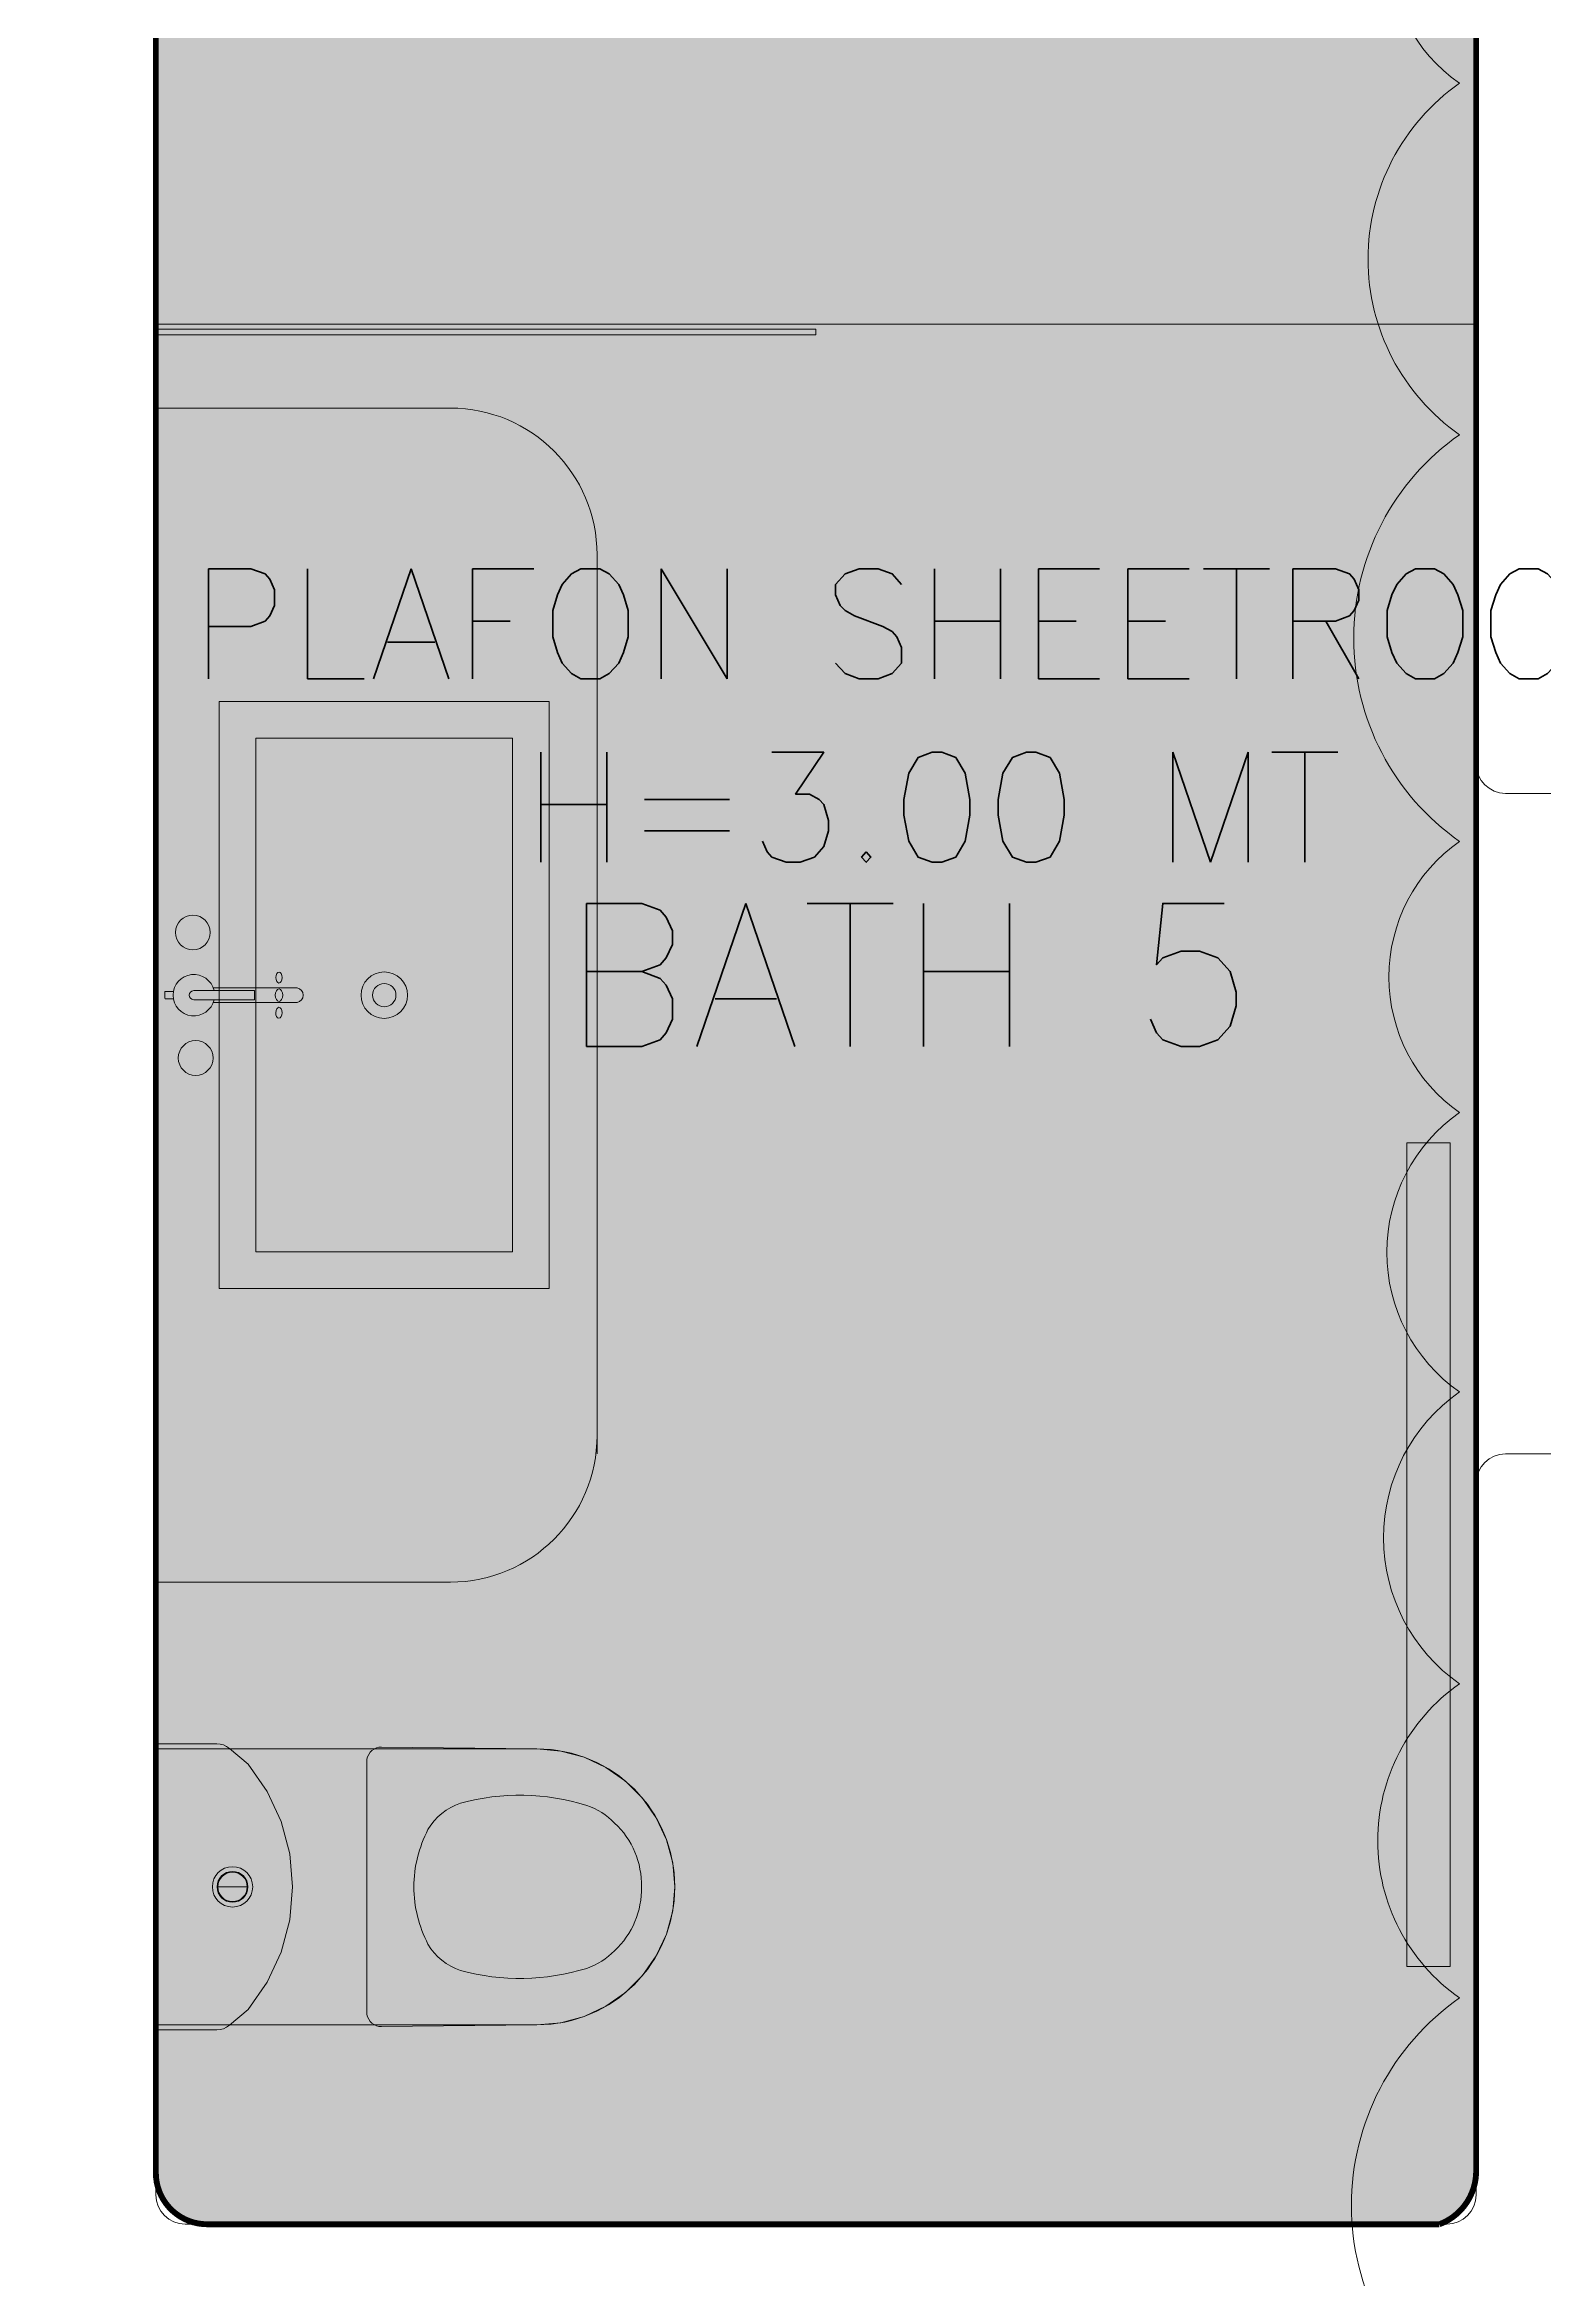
# Model space of a CAD drawing. Header units: metres. Extents: x 8 to 2416, y -346 to 476.
# Drawn here: x 133.965 to 136.01, y -96.855 to -93.81 of the extents above; entities that cross this region are included whole.
import ezdxf

# ---------------------------------------------------------------- set-up
doc = ezdxf.new("R2010")
doc.units = ezdxf.units.M
doc.linetypes.add('0', pattern=[0])
doc.layers.get('0').update_dxf_attribs({"color": 250, "linetype": '0', "lineweight": 20})
doc.layers.add('1', color=1, linetype='Continuous')
for name, color, linetype, lineweight in [('A-DOOR', 35, 'Continuous', 5), ('A-WALL', 250, 'Continuous', 20), ('baños', 140, 'Continuous', 0), ('PLAFON', 253, 'Continuous', 5), ('PLAFON-MADERA', 33, 'Continuous', 5), ('textos', 7, 'Continuous', 0)]:
    doc.layers.add(name, color=color, linetype=linetype, lineweight=lineweight)
doc.styles.get("Standard").update_dxf_attribs({"font": 'arial.ttf', "height": 0.1875})

# ---------------------------------------------------------------- blocks, each defined once
blk = doc.blocks.new('Caroma_ToiletSuites')
at = {"layer": 'baños'}
for p, q in [((-32.6, 705.1), (-64.3, 696.7)), ((0, 708), (-32.6, 705.1)), ((32.6, 705.1), (0, 708)), ((64.3, 696.7), (32.6, 705.1)), ((-94, 682.8), (-120.8, 664)), ((-64.3, 696.7), (-94, 682.8)), ((94, 682.8), (64.3, 696.7)), ((120.8, 664), (94, 682.8)), ((-144, 640.8), (-162.8, 614)), ((-120.8, 664), (-144, 640.8)), ((144, 640.8), (120.8, 664)), ((162.8, 614), (144, 640.8)), ((-162.8, 614), (-176.7, 584.3)), ((176.7, 584.3), (162.8, 614)), ((-176.7, 584.3), (-185.1, 552.6)), ((185.1, 552.6), (176.7, 584.3)), ((-185.1, 552.6), (-188, 520)), ((188, 520), (185.1, 552.6)), ((-188, 520), (-190.5, 308)), ((-188, 0), (-188, 520)), ((188, 520), (188, 0)), ((190.5, 308), (188, 520)), ((-190.5, 308), (-190.2, 304.5)), ((-190.2, 304.5), (-189.3, 301.2)), ((189.3, 301.2), (190.2, 304.5)), ((190.2, 304.5), (190.5, 308)), ((-189.3, 301.2), (-187.8, 298)), ((-187.8, 298), (-185.8, 295.1)), ((-185.8, 295.1), (-183.4, 292.7)), ((-183.4, 292.7), (-180.5, 290.7)), ((-180.5, 290.7), (-177.3, 289.2)), ((-177.3, 289.2), (-174, 288.3)), ((-174, 288.3), (-170.5, 288)), ((-170.5, 288), (170.5, 288)), ((170.5, 288), (174, 288.3)), ((174, 288.3), (177.3, 289.2)), ((177.3, 289.2), (180.5, 290.7)), ((180.5, 290.7), (183.4, 292.7)), ((183.4, 292.7), (185.8, 295.1)), ((185.8, 295.1), (187.8, 298)), ((187.8, 298), (189.3, 301.2)), ((-45.1, 183.1), (-88.9, 171.3)), ((0, 187), (-45.1, 183.1)), ((45.1, 183.1), (0, 187)), ((88.9, 171.3), (45.1, 183.1)), ((-88.9, 171.3), (-130, 152.2)), ((130, 152.2), (88.9, 171.3)), ((-167.1, 126.2), (-188.7, 100.9)), ((-130, 152.2), (-167.1, 126.2)), ((0, 85), (0, 125)), ((167.1, 126.2), (130, 152.2)), ((188.7, 100.9), (167.1, 126.2)), ((-193.4, 92.7), (-194.6, 88.2)), ((-191.4, 97), (-193.4, 92.7)), ((-188.7, 100.9), (-191.4, 97)), ((191.4, 97), (188.7, 100.9)), ((193.4, 92.7), (191.4, 97)), ((194.6, 88.2), (193.4, 92.7)), ((-194.6, 88.2), (-195, 83.5)), ((-195, 83.5), (-195, 0)), ((195, 83.5), (194.6, 88.2)), ((195, 0), (195, 83.5)), ((-195, 0), (195, 0)), ((188, 0), (-188, 0))]:
    blk.add_line(p, q, dxfattribs=at)
for centre, radius, start, end in [((0, 520), 188, 0, 180), ((-2.7, 547.4), 115.2, 88.6565, 137.0404), ((2.7, 547.4), 115.2, 42.9609, 91.3415), ((-18.8, 556.1), 97.6, 134.3372, 160.9897), ((18.8, 556.1), 97.6, 19.01, 45.6643), ((183, 496.7), 307.9, 162.7713, 195.2143), ((-183, 496.7), 307.9, 344.7852, 17.2286), ((-36.1, 442.4), 82.4, 198.763, 239.3582), ((36.1, 442.4), 82.4, 300.6412, 341.2351), ((2.9, 529.9), 177.9, 242.916, 269.0659), ((-2.9, 529.9), 177.9, 270.9339, 297.0836), ((0, 105), 27.5, 0, 180), ((0, 105), 21, 0, 180), ((0, 105), 20, 0, 180), ((0, 105), 27.5, 180, 0), ((0, 105), 21, 180, 0), ((0, 105), 20, 180, 0)]:
    blk.add_arc(centre, radius, start, end, dxfattribs=at)
blk = doc.blocks.new('A$C8d867532')
at = {"layer": 'baños', "linetype": 'Continuous'}
blk.add_line((0.0395, 0.4062, 0), (0.1223, 0.4062, 0.0004), dxfattribs=at)
at = {"layer": 'baños'}
for points in [[(0.0743, 0.8), (0.5243, 0.8), (0.5243, 0), (0.0743, 0)], [(0.1243, 0.75), (0.4743, 0.75), (0.4743, 0.05), (0.1243, 0.05)]]:
    blk.add_lwpolyline(points, close=True, dxfattribs=at)
at = {"layer": 'baños', "linetype": 'Continuous'}
blk.add_lwpolyline([(0.0672, 0.3939, -9.082434), (0.0672, 0.4062)], format="xyb", dxfattribs=at)
for points, elevation in [([(0.0114, 0.405), (0.0005, 0.405), (0, 0.4043), (0, 0.3957)], 0), ([(0.1223, 0.4062), (0.1223, 0.3939)], 0.0004), ([(0, 0.3957), (0.0005, 0.395), (0.0114, 0.395)], 0)]:
    blk.add_lwpolyline(points, dxfattribs=dict(at, elevation=elevation))
at = {"layer": 'baños', "linetype": 'Continuous', "elevation": 0}
for points in [[(0.0333, 0.4, -0.385153), (0.0395, 0.4062), (0.0395, 0.4062)], [(0.0333, 0.4, 0.385153), (0.0395, 0.3939), (0.0395, 0.3939)], [(0.0661, 0.4101), (0.1804, 0.4101, -0.363105), (0.1887, 0.4, -0.363105), (0.1804, 0.39), (0.0661, 0.39)]]:
    blk.add_lwpolyline(points, format="xyb", dxfattribs=at)
at = {"layer": 'baños', "linetype": 'Continuous', "extrusion": (1.31781e-06, -1, -8.43443e-26), "elevation": -0.3939}
blk.add_lwpolyline([(0.1223, 0.0004), (0.0395, 0)], close=True, dxfattribs=at)
at = {"layer": 'baños', "linetype": 'Continuous'}
for centre, radius in [((0.0422, 0.4857), 0.0237), ((0.2993, 0.4), 0.0317), ((0.2993, 0.4), 0.0159), ((0.0384, 0.3146), 0.0237)]:
    blk.add_circle(centre, radius, dxfattribs=at)
at = {"layer": 'baños', "linetype": 'Continuous', "extrusion": (3.61622e-27, 8.43443e-26, -1)}
for centre, major_axis, ratio in [((0.1557, 0.424), (0.00005, -0.0075), 0.581577), ((0.1558, 0.4), (0, -0.0085), 0.599546), ((0.1558, 0.376), (0.00005, -0.0075), 0.581577)]:
    blk.add_ellipse(centre, major_axis=major_axis, ratio=ratio, dxfattribs=at)
at = {"layer": 'baños', "linetype": 'Continuous', "flags": 8}
for tag, p in [('TRADENAME', (0.1887, 0.4, 0)), ('MODELNUMBER', (0.1887, 0.4, 0)), ('MATERIAL', (0.1888, 0.4, 0)), ('PRODUCT', (0.1888, 0.4, 0))]:
    blk.add_attdef(tag, p, '', height=0.0000254, rotation=270.0001, dxfattribs=at)
at = {"layer": 'baños', "linetype": 'Continuous'}
for tag, p in [('MATERIAL', (0.299, 0.3999)), ('PRODUCT', (0.299, 0.3999)), ('TRADENAME', (0.2991, 0.3999)), ('MODELNUMBER', (0.2991, 0.3999))]:
    blk.add_attdef(tag, p, '', height=0.0000254, rotation=90.0001, dxfattribs=at)
blk = doc.blocks.new('PL BASE 1N NASAS 09')
at = {"layer": 'A-DOOR'}
blk.add_lwpolyline([(-105.9753, -37.5261), (-105.9165, -37.5261), (-105.9165, -38.6483), (-105.9753, -38.6483)], close=True, dxfattribs=at)
at = {"layer": 'A-WALL'}
for p, q in [((-107.6811, -35.4897), (-107.6811, -38.9597)), ((-105.881, -35.4906), (-105.881, -37.0097)), ((-105.841, -37.0497), (-105.731, -37.0497)), ((-105.841, -37.9497), (-105.731, -37.9497)), ((-105.881, -37.9897), (-105.881, -38.9597)), ((-107.6411, -38.9997), (-105.921, -38.9997))]:
    blk.add_line(p, q, dxfattribs=at)
for centre, start, end in [((-105.841, -37.0097), 180, 270), ((-105.841, -37.9897), 90, 180), ((-107.6411, -38.9597), 180, 270), ((-105.921, -38.9597), 270, 360)]:
    blk.add_arc(centre, 0.04, start, end, dxfattribs=at)
at = {"layer": 'baños'}
for p, q in [((-105.8815, -36.4102), (-107.6811, -36.4102)), ((-107.2795, -36.5247), (-107.6795, -36.5247)), ((-107.0795, -37.9497), (-107.0795, -36.7247)), ((-107.2795, -38.1247), (-107.6795, -38.1247))]:
    blk.add_line(p, q, dxfattribs=at)
blk.add_lwpolyline([(-107.6811, -36.4247), (-106.7811, -36.4247), (-106.7811, -36.417), (-107.6811, -36.417)], close=True, dxfattribs=at)
for centre, start, end in [((-107.2795, -36.7247), 0, 90), ((-107.2795, -37.9247), 270, 0)]:
    blk.add_arc(centre, 0.2, start, end, dxfattribs=at)
at = {"layer": '1'}
ref = blk.add_blockref('A$C8d867532', (-107.6689, -36.9247), dxfattribs=dict(at, xscale=-1, rotation=180))
ref.add_attrib('MATERIAL', 'VITREOUS CHINA', (-107.37, -37.3246), dxfattribs={"layer": 'baños', "linetype": 'Continuous', "height": 0.0000254, "rotation": 269.9999})
ref.add_attrib('PRODUCT', 'BATHROOM SINK', (-107.3699, -37.3246), dxfattribs={"layer": 'baños', "linetype": 'Continuous', "height": 0.0000254, "rotation": 269.9999})
ref.add_attrib('TRADENAME', 'VOX', (-107.3699, -37.3246), dxfattribs={"layer": 'baños', "linetype": 'Continuous', "height": 0.0000254, "rotation": 269.9999})
ref.add_attrib('MODELNUMBER', 'K-5373', (-107.3698, -37.3246), dxfattribs={"layer": 'baños', "linetype": 'Continuous', "height": 0.0000254, "rotation": 269.9999})
ref.add_attrib('MATERIAL', 'BRASS', (-107.4801, -37.3248, 0), dxfattribs={"layer": 'baños', "linetype": 'Continuous', "height": 0.0000254, "rotation": 89.9999})
ref.add_attrib('PRODUCT', 'FAUCETS', (-107.4802, -37.3248, 0), dxfattribs={"layer": 'baños', "linetype": 'Continuous', "height": 0.0000254, "rotation": 89.9999})
ref.add_attrib('TRADENAME', 'PURIST', (-107.4802, -37.3248, 0), dxfattribs={"layer": 'baños', "linetype": 'Continuous', "height": 0.0000254, "rotation": 89.9999})
ref.add_attrib('MODELNUMBER', 'K-14404-4A', (-107.4802, -37.3248, 0), dxfattribs={"layer": 'baños', "linetype": 'Continuous', "height": 0.0000254, "rotation": 89.9999})
at = {"layer": 'baños', "xscale": -0.000999999934791, "yscale": 0.000999999934791, "rotation": 270}
blk.add_blockref('Caroma_ToiletSuites', (-107.6815, -38.5399), dxfattribs=at)
at = {"layer": 'textos', "insert": (-107.261, -37.3948), "char_height": 0.195, "width": 3.404877, "attachment_point": 7}
blk.add_mtext('{\\Fromans|c0; BATH 5}', dxfattribs=at)
blk = doc.blocks.new('PL MUEBLES 1N NASAS 09')
at = {"layer": 'baños'}
blk.add_blockref('PL BASE 1N NASAS 09', (162.2615, 88.2033), dxfattribs=at)

msp = doc.modelspace()

# ---------------------------------------------------------------- hatches: boundary and pattern name
at = {"layer": 'PLAFON', "transparency": 33554477}
h = msp.add_hatch(color=256, dxfattribs=at)
h.dxf.hatch_style = 1
edge = h.paths.add_edge_path()
edge.add_line((131.78707, -98.83004), (133.86704, -98.83004))
edge.add_arc((133.83983, -98.75773), 0.07726, 290.61818, 358.28232)
edge.add_line((133.91707, -98.76004), (133.91707, -97.00004))
edge.add_arc((133.8388, -97.00879), 0.07876, 6.37504, 89.03165)
edge.add_line((133.84013, -96.93004), (131.78707, -96.93004))
edge.add_arc((131.78707, -97.00004), 0.07, 90, 180)
edge.add_line((131.71707, -97.00004), (131.71707, -98.76004))
edge.add_arc((131.78707, -98.76004), 0.07, 180, 270)
edge = h.paths.add_edge_path(flags=17)
edge.add_arc((131.78707, -97.00004), 0.07, 90, 180, ccw=False)
edge.add_arc((131.78707, -97.00004), 0.07, 90, 180)
edge = h.paths.add_edge_path(flags=17)
edge.add_arc((131.78707, -98.76004), 0.07, 180, 270)
edge.add_arc((131.78707, -98.76004), 0.07, 180, 270)
edge = h.paths.add_edge_path(flags=17)
edge.add_line((133.84013, -96.93004), (131.78707, -96.93004))
edge.add_line((133.84013, -96.93004), (131.78707, -96.93004))
edge = h.paths.add_edge_path(flags=17)
edge.add_arc((133.8388, -97.00879), 0.07876, 6.37504, 89.03165)
edge.add_arc((133.8388, -97.00879), 0.07876, 6.37504, 89.03165)
edge = h.paths.add_edge_path(flags=17)
edge.add_line((133.91707, -98.76004), (133.91707, -97.00004))
edge.add_line((133.91707, -98.76004), (133.91707, -97.00004))
edge = h.paths.add_edge_path(flags=17)
edge.add_arc((133.83983, -98.75773), 0.07726, 290.61818, 358.28232)
edge.add_arc((133.83983, -98.75773), 0.07726, 290.61818, 358.28232)
edge = h.paths.add_edge_path(flags=17)
edge.add_line((131.78707, -98.83004), (133.86704, -98.83004))
edge.add_line((131.78707, -98.83004), (133.86704, -98.83004))
edge = h.paths.add_edge_path(flags=17)
edge.add_line((131.71707, -97.00004), (131.71707, -98.76004))
edge.add_line((131.71707, -97.00004), (131.71707, -98.76004))
edge = h.paths.add_edge_path()
edge.add_line((133.60959, -90.63555), (133.60959, -91.94555))
edge.add_arc((133.67959, -91.94555), 0.07, 180, 270)
edge.add_line((133.67959, -92.01555), (134.73959, -92.01555))
h = msp.add_hatch(color=256, dxfattribs=at)
h.dxf.hatch_style = 1
edge = h.paths.add_edge_path()
edge.add_line((134.11707, -95.40004), (134.11707, -96.71004))
edge.add_arc((134.18707, -96.71004), 0.07, 180, 270)
edge.add_line((134.18707, -96.78004), (135.24707, -96.78004))
edge.add_line((135.24707, -96.78004), (135.86707, -96.78004))
edge.add_arc((135.83986, -96.70773), 0.07726, 290.61818, 358.28232)
edge.add_line((135.91709, -96.71004), (135.91709, -93.30004))
edge.add_arc((135.83882, -93.30879), 0.07876, 6.37504, 89.03165)
edge.add_line((135.84015, -93.23004), (134.18707, -93.23004))
edge.add_arc((134.18707, -93.30004), 0.07, 90, 180)
edge.add_line((134.11707, -93.30004), (134.11707, -95.40004))

# ---------------------------------------------------------------- linework, layer by layer
at = {"color": 1}
msp.add_lwpolyline([(136.07, -92.61359, 0.5205671), (135.89439, -92.61359, 0.5205671), (135.89439, -92.98331, 0.5205671), (135.89439, -93.48665, 0.5205671), (135.89439, -93.86241, 0.5205671), (135.89439, -94.34134, 0.5205671), (135.89439, -94.89545, 0.5205671), (135.89439, -95.26517, 0.5205671), (135.89439, -95.64579, 0.5205671), (135.89439, -96.0435, 0.5205671), (135.89439, -96.47153, 0.5205671), (135.89439, -97.03762, 0.5205671), (135.89439, -97.58109, 0.5205671), (135.89439, -97.94859, 0.5205671), (136.1361, -98.04125, 0.5205671)], format="xyb", dxfattribs=at)
at = {"layer": 'PLAFON-MADERA', "const_width": 0.008}
for points in [[(135.24707, -96.78004), (135.86707, -96.78004, 0.304129), (135.91709, -96.71004), (135.91709, -93.30004, 0.3771537), (135.84015, -93.23004), (134.18707, -93.23004, 0.4142136), (134.11707, -93.30004), (134.11707, -95.40004)], [(134.11707, -95.40004), (134.11707, -96.71004, 0.4142136), (134.18707, -96.78004), (135.24707, -96.78004)]]:
    msp.add_lwpolyline(points, format="xyb", dxfattribs=at)

# ---------------------------------------------------------------- block references
msp.add_blockref('PL MUEBLES 1N NASAS 09', (79.53659, -145.98362))

# ---------------------------------------------------------------- texts
at = {"layer": 'textos', "color": 5, "insert": (133.80934, -94.92396), "char_height": 0.15, "width": 2.7325028, "attachment_point": 7}
msp.add_mtext('\\pxqc;{\\Fromans|c0;PLAFON SHEETROCK\\PH=3.00 MT}', dxfattribs=at)

doc.saveas('drawing.dxf')
